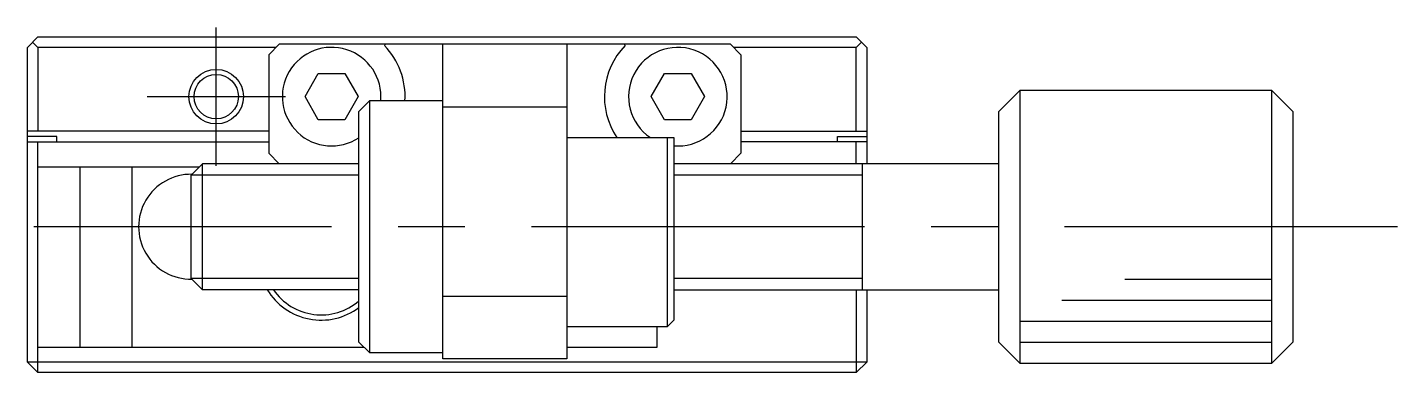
# Model space of a CAD drawing. Extents: x 0 to 255, y -8 to 174.
# Drawn here: x 47.9 to 113.2, y 158 to 174.4 of the extents above; entities that cross this region are included whole.
import ezdxf

# ---------------------------------------------------------------- set-up
doc = ezdxf.new("R2010")
doc.units = 0
doc.header["$LTSCALE"] = 0.5
doc.linetypes.add('CENTER', pattern=[50.8, 31.75, -6.35, 6.35, -6.35])
for name, color, linetype in [('MSM_CENTER', 1, 'CENTER'), ('MSM_CONTINUOUS', 7, 'CONTINUOUS'), ('MSM_NARROW', 5, 'CONTINUOUS')]:
    doc.layers.add(name, color=color, linetype=linetype)

msp = doc.modelspace()

# ---------------------------------------------------------------- linework, layer by layer
at = {"layer": 'MSM_CENTER'}
for p, q in [((56.944929, 167.85), (56.944929, 174.45)), ((53.644929, 171.15), (60.244929, 171.15)), ((113.244929, 164.95), (48.244929, 164.95))]:
    msp.add_line(p, q, dxfattribs=at)
at = {"layer": 'MSM_CONTINUOUS'}
for p, q in [((47.944929, 173.5), (48.444929, 174)), ((48.194929, 173.75), (48.444929, 173.5)), ((48.444929, 174), (87.444929, 174)), ((87.944929, 173.5), (87.444929, 174)), ((87.444929, 173.5), (87.694929, 173.75)), ((47.944929, 158.5), (47.944929, 173.5)), ((48.444929, 173.5), (48.444929, 169.5)), ((59.794929, 173.5), (48.444929, 173.5)), ((59.944929, 173.65), (59.444929, 173.15)), ((59.444929, 173.15), (59.444929, 168.45)), ((81.444929, 173.65), (59.944929, 173.65)), ((64.992457, 173.65), (64.963085, 173.580821)), ((67.744929, 158.65), (67.744929, 173.65)), ((73.644929, 173.65), (73.644929, 158.65)), ((76.426774, 173.580821), (76.397402, 173.65)), ((81.944929, 173.15), (81.444929, 173.65)), ((87.444929, 173.5), (81.594929, 173.5)), ((81.944929, 173.15), (81.944929, 168.45)), ((87.444929, 169.5), (87.444929, 173.5)), ((87.944929, 173.5), (87.944929, 167.95)), ((61.174759, 171.15), (61.809844, 172.25)), ((61.809844, 172.25), (63.080015, 172.25)), ((63.080015, 172.25), (63.7151, 171.15)), ((77.674759, 171.15), (78.309844, 172.25)), ((78.309844, 172.25), (79.580015, 172.25)), ((79.580015, 172.25), (80.2151, 171.15)), ((61.809844, 170.05), (61.174759, 171.15)), ((63.7151, 171.15), (63.080015, 170.05)), ((78.309844, 170.05), (77.674759, 171.15)), ((80.2151, 171.15), (79.580015, 170.05)), ((95.244929, 171.45), (94.244929, 170.45)), ((95.244929, 171.45), (95.244929, 158.45)), ((107.244929, 171.45), (95.244929, 171.45)), ((107.244929, 158.45), (107.244929, 171.45)), ((108.244929, 170.45), (107.244929, 171.45)), ((64.244929, 170.95), (63.744929, 170.45)), ((63.744929, 159.45), (63.744929, 170.45)), ((64.244929, 170.95), (64.244929, 158.95)), ((67.744929, 170.95), (64.244929, 170.95)), ((73.644929, 170.65), (67.744929, 170.65)), ((94.244929, 159.45), (94.244929, 170.45)), ((108.244929, 170.45), (108.244929, 159.45)), ((63.080015, 170.05), (61.809844, 170.05)), ((79.580015, 170.05), (78.309844, 170.05)), ((59.444929, 169.5), (47.944929, 169.5)), ((49.344929, 169.25), (47.944929, 169.25)), ((49.344929, 169), (49.344929, 169.25)), ((73.644929, 169.2), (78.744929, 169.2)), ((78.444929, 160.2), (78.444929, 169.2)), ((78.744929, 169.2), (78.744929, 160.5)), ((81.944929, 169.5), (87.944929, 169.5)), ((86.544929, 169.25), (87.944929, 169.25)), ((86.544929, 169), (86.544929, 169.25)), ((47.944929, 169), (59.444929, 169)), ((48.444929, 158), (48.444929, 169)), ((87.944929, 169), (81.944929, 169)), ((87.444929, 167.95), (87.444929, 169)), ((56.286429, 167.95), (55.744929, 167.4085)), ((56.286429, 161.95), (56.286429, 167.95)), ((63.744929, 167.95), (56.286429, 167.95)), ((59.444929, 168.45), (59.944929, 167.95)), ((94.244929, 167.95), (78.744929, 167.95)), ((81.444929, 167.95), (81.944929, 168.45)), ((87.744929, 161.949995), (87.744929, 167.950005)), ((48.444929, 167.8), (56.136429, 167.8)), ((50.444929, 167.8), (50.444929, 159.2)), ((52.944929, 159.2), (52.944929, 167.8)), ((55.744929, 162.4915), (55.744929, 167.4085)), ((55.744929, 162.4915), (56.286429, 161.95)), ((63.744929, 161.95), (56.286429, 161.95)), ((78.744929, 161.95), (94.244929, 161.95)), ((87.444929, 161.95), (87.444929, 158)), ((87.944929, 161.95), (87.944929, 158.5)), ((67.744929, 161.65), (73.644929, 161.65)), ((73.644929, 160.2), (78.444929, 160.2)), ((77.944929, 160.2), (77.944929, 159.2)), ((78.444929, 160.2), (78.744929, 160.5)), ((63.744929, 159.45), (64.244929, 158.95)), ((94.244929, 159.45), (95.244929, 158.45)), ((107.244929, 158.45), (108.244929, 159.45)), ((63.994929, 159.2), (48.444929, 159.2)), ((64.244929, 158.95), (67.744929, 158.95)), ((77.944929, 159.2), (73.644929, 159.2)), ((87.944929, 158.5), (47.944929, 158.5)), ((48.444929, 158), (47.944929, 158.5)), ((73.644929, 158.65), (67.744929, 158.65)), ((87.944929, 158.5), (87.444929, 158)), ((95.244929, 158.45), (107.244929, 158.45)), ((87.444929, 158), (48.444929, 158))]:
    msp.add_line(p, q, dxfattribs=at)
msp.add_circle((56.944929, 171.15), 1.0565, dxfattribs=at)
for centre, radius, start, end in [((62.444929, 171.15), 2.35, 355.117858, 303.58619652), ((62.444929, 171.15), 3.5, 356.724171, 43.989014), ((78.944929, 171.15), 3.5, 136.010986, 213.858437), ((78.944929, 171.15), 2.35, 265.117858, 236.07687135), ((55.744929, 164.95), 2.5, 89.05661378, 270.94338622), ((61.944929, 163.5), 3, 211.108923, 306.869898), ((61.944929, 163.5), 2.75, 214.307651, 310.885193)]:
    msp.add_arc(centre, radius, start, end, dxfattribs=at)
at = {"layer": 'MSM_NARROW'}
for p, q in [((63.744929, 167.4085), (55.744929, 167.4085)), ((87.744929, 167.4085), (78.744929, 167.4085)), ((63.744929, 162.4915), (55.744929, 162.4915)), ((87.744929, 162.4915), (78.744929, 162.4915)), ((100.244929, 162.45), (107.244929, 162.45)), ((97.244929, 161.45), (107.244929, 161.45)), ((95.244929, 160.45), (107.244929, 160.45)), ((95.244929, 159.45), (107.244929, 159.45))]:
    msp.add_line(p, q, dxfattribs=at)
msp.add_circle((56.944929, 171.15), 1.3, dxfattribs=at)

doc.saveas('drawing.dxf')
